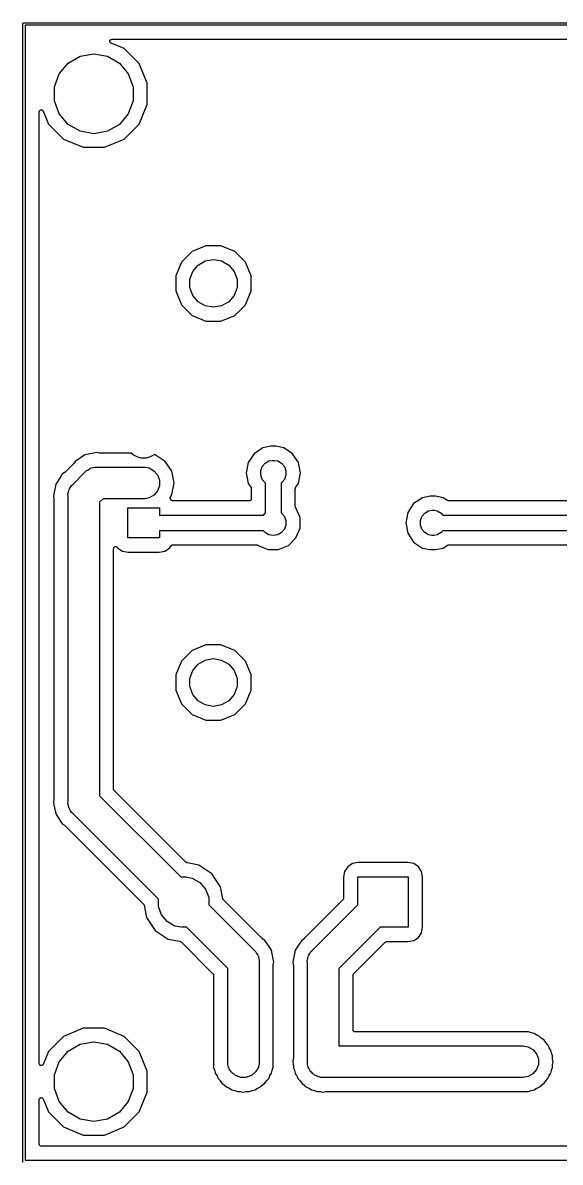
# Model space of a CAD drawing. Extents: x 110 to 212, y -130 to 15.
# Drawn here: x 110.4 to 144.6, y -57 to 15.5 of the extents above; entities that cross this region are included whole.
import ezdxf

# ---------------------------------------------------------------- set-up
doc = ezdxf.new("R2010")
doc.units = 0
doc.header["$MEASUREMENT"] = 0
doc.layers.add('BLACK', color=7, linetype='CONTINUOUS')

msp = doc.modelspace()

# ---------------------------------------------------------------- linework, layer by layer
at = {"layer": 'BLACK', "linetype": 'Continuous'}
for p, q in [((110.416, 15.403), (110.418, 15.409)), ((110.416, 15.396), (110.416, 15.403)), ((110.416, -57.008), (110.416, 15.396)), ((110.418, 15.409), (110.419, 15.415)), ((110.419, 15.415), (110.423, 15.421)), ((110.423, 15.421), (110.425, 15.428)), ((110.425, 15.428), (110.429, 15.433)), ((110.429, 15.433), (110.433, 15.438)), ((110.433, 15.438), (110.438, 15.443)), ((110.438, 15.443), (110.442, 15.448)), ((110.442, 15.448), (110.448, 15.451)), ((110.448, 15.451), (110.453, 15.455)), ((110.453, 15.455), (110.459, 15.458)), ((110.459, 15.458), (110.465, 15.461)), ((110.465, 15.461), (110.472, 15.462)), ((110.472, 15.462), (110.478, 15.464)), ((110.478, 15.464), (110.484, 15.464)), ((110.484, 15.464), (110.484, 15.464)), ((110.484, 15.464), (212.025, 15.464)), ((110.566, 15.314), (110.566, -56.926)), ((211.991, 15.314), (110.566, 15.314)), ((115.956, 14.271), (115.957, 14.29)), ((115.957, 14.268), (115.956, 14.271)), ((115.957, 14.31), (115.958, 14.312)), ((115.957, 14.29), (115.957, 14.31)), ((115.957, 14.265), (115.957, 14.268)), ((115.963, 14.247), (115.957, 14.265)), ((115.958, 14.315), (115.965, 14.333)), ((115.958, 14.312), (115.958, 14.315)), ((115.969, 14.229), (115.963, 14.247)), ((115.965, 14.333), (115.972, 14.351)), ((115.971, 14.227), (115.969, 14.229)), ((115.972, 14.224), (115.971, 14.227)), ((115.972, 14.351), (115.974, 14.353)), ((115.984, 14.209), (115.972, 14.224)), ((115.974, 14.353), (115.975, 14.356)), ((115.975, 14.356), (115.988, 14.37)), ((115.996, 14.194), (115.984, 14.209)), ((115.988, 14.37), (116, 14.385)), ((115.998, 14.192), (115.996, 14.194)), ((116, 14.19), (115.998, 14.192)), ((116, 14.385), (116.003, 14.386)), ((116.017, 14.18), (116, 14.19)), ((116.003, 14.386), (116.004, 14.388)), ((116.004, 14.388), (116.022, 14.397)), ((116.033, 14.17), (116.017, 14.18)), ((116.022, 14.397), (116.038, 14.407)), ((116.862, 13.827), (116.033, 14.17)), ((116.038, 14.407), (116.041, 14.407)), ((116.041, 14.407), (116.044, 14.409)), ((116.044, 14.409), (116.063, 14.411)), ((116.063, 14.411), (116.082, 14.414)), ((116.082, 14.414), (210.964, 14.414)), ((117.818, 12.87), (116.862, 13.827)), ((113.304, 12.889), (114.068, 13.33)), ((114.068, 13.33), (114.936, 13.483)), ((114.936, 13.483), (115.804, 13.33)), ((115.804, 13.33), (116.568, 12.889)), ((112.738, 12.214), (113.304, 12.889)), ((116.568, 12.889), (117.134, 12.214)), ((118.336, 11.621), (117.818, 12.87)), ((112.436, 11.385), (112.738, 12.214)), ((117.134, 12.214), (117.436, 11.385)), ((118.336, 10.268), (118.336, 11.621)), ((112.436, 10.504), (112.436, 11.385)), ((117.436, 11.385), (117.436, 10.504)), ((112.738, 9.675), (112.436, 10.504)), ((117.436, 10.504), (117.134, 9.675)), ((117.818, 9.019), (118.336, 10.268)), ((111.466, 9.799), (111.469, 9.818)), ((111.466, -50.775), (111.466, 9.799)), ((111.469, 9.818), (111.472, 9.837)), ((111.472, 9.837), (111.473, 9.839)), ((111.473, 9.839), (111.474, 9.842)), ((111.474, 9.842), (111.483, 9.859)), ((111.483, 9.859), (111.492, 9.876)), ((111.492, 9.876), (111.494, 9.878)), ((111.494, 9.878), (111.496, 9.88)), ((111.496, 9.88), (111.511, 9.893)), ((111.511, 9.893), (111.525, 9.906)), ((111.525, 9.906), (111.527, 9.907)), ((111.527, 9.907), (111.529, 9.909)), ((111.529, 9.909), (111.548, 9.915)), ((111.548, 9.915), (111.566, 9.923)), ((111.566, 9.923), (111.568, 9.923)), ((111.568, 9.923), (111.571, 9.924)), ((111.571, 9.924), (111.59, 9.924)), ((111.59, 9.924), (111.61, 9.925)), ((111.61, 9.925), (111.612, 9.924)), ((111.612, 9.924), (111.615, 9.924)), ((111.615, 9.924), (111.633, 9.917)), ((111.633, 9.917), (111.652, 9.911)), ((111.652, 9.911), (111.654, 9.91)), ((111.654, 9.91), (111.656, 9.909)), ((111.656, 9.909), (111.671, 9.896)), ((111.671, 9.896), (111.687, 9.884)), ((111.687, 9.884), (111.688, 9.882)), ((111.688, 9.882), (111.69, 9.88)), ((111.69, 9.88), (111.7, 9.864)), ((111.7, 9.864), (111.71, 9.847)), ((111.71, 9.847), (112.054, 9.019)), ((113.304, 9), (112.738, 9.675)), ((117.134, 9.675), (116.568, 9)), ((112.054, 9.019), (113.01, 8.062)), ((114.068, 8.559), (113.304, 9)), ((116.568, 9), (115.804, 8.559)), ((116.862, 8.062), (117.818, 9.019)), ((113.01, 8.062), (114.26, 7.544)), ((114.936, 8.406), (114.068, 8.559)), ((115.804, 8.559), (114.936, 8.406)), ((115.612, 7.544), (116.862, 8.062)), ((114.26, 7.544), (115.612, 7.544)), ((121.197, 0.914), (120.521, 0.239)), ((122.079, 1.279), (121.197, 0.914)), ((123.033, 1.279), (122.079, 1.279)), ((123.915, 0.914), (123.033, 1.279)), ((124.591, 0.239), (123.915, 0.914)), ((120.521, 0.239), (120.156, -0.643)), ((121.237, -0.359), (121.577, 0.046)), ((121.577, 0.046), (122.035, 0.311)), ((122.035, 0.311), (122.556, 0.403)), ((122.556, 0.403), (123.077, 0.311)), ((123.077, 0.311), (123.535, 0.046)), ((123.535, 0.046), (123.875, -0.359)), ((124.835, -0.351), (124.591, 0.239)), ((120.156, -0.643), (120.156, -1.598)), ((121.056, -0.856), (121.237, -0.359)), ((123.875, -0.359), (124.056, -0.856)), ((124.956, -0.643), (124.835, -0.351)), ((124.956, -1.598), (124.956, -0.643)), ((121.056, -1.385), (121.056, -0.856)), ((121.237, -1.882), (121.056, -1.385)), ((124.056, -1.385), (123.875, -1.882)), ((124.056, -0.856), (124.056, -1.385)), ((120.156, -1.598), (120.521, -2.48)), ((121.577, -2.287), (121.237, -1.882)), ((123.875, -1.882), (123.535, -2.287)), ((124.591, -2.48), (124.956, -1.598)), ((120.521, -2.48), (121.197, -3.155)), ((122.035, -2.552), (121.577, -2.287)), ((122.556, -2.644), (122.035, -2.552)), ((123.077, -2.552), (122.556, -2.644)), ((123.535, -2.287), (123.077, -2.552)), ((123.915, -3.155), (124.591, -2.48)), ((121.197, -3.155), (122.079, -3.521)), ((122.079, -3.521), (123.033, -3.521)), ((123.033, -3.521), (123.915, -3.155)), ((125.703, -11.584), (125.14, -11.96)), ((126.199, -11.486), (125.703, -11.584)), ((126.533, -11.486), (126.199, -11.486)), ((127.029, -11.584), (126.533, -11.486)), ((127.592, -11.96), (127.029, -11.584)), ((114.37, -12.031), (113.741, -12.451)), ((114.936, -11.918), (114.37, -12.031)), ((115.111, -11.883), (114.936, -11.918)), ((114.936, -11.918), (114.936, -11.918)), ((115.286, -11.918), (115.111, -11.883)), ((115.298, -11.918), (115.286, -11.918)), ((115.311, -11.921), (115.298, -11.918)), ((117.357, -11.921), (115.311, -11.921)), ((117.442, -12.021), (117.357, -11.921)), ((117.733, -12.189), (117.442, -12.021)), ((117.98, -12.233), (117.733, -12.189)), ((118.242, -12.233), (117.98, -12.233)), ((118.489, -12.189), (118.242, -12.233)), ((118.78, -12.021), (118.489, -12.189)), ((118.784, -12.017), (118.78, -12.021)), ((118.852, -12.031), (118.784, -12.017)), ((119.481, -12.451), (118.852, -12.031)), ((125.14, -11.96), (124.765, -12.522)), ((127.967, -12.522), (127.592, -11.96)), ((113.626, -12.618), (113.099, -13.146)), ((113.633, -12.608), (113.626, -12.618)), ((113.642, -12.599), (113.633, -12.608)), ((113.741, -12.451), (113.642, -12.599)), ((114.373, -13.144), (114.458, -13.043)), ((114.458, -13.043), (114.573, -12.976)), ((114.573, -12.976), (114.682, -12.9)), ((114.682, -12.9), (114.725, -12.889)), ((114.725, -12.889), (114.764, -12.866)), ((114.764, -12.866), (114.894, -12.843)), ((114.894, -12.843), (115.022, -12.809)), ((115.022, -12.809), (115.155, -12.821)), ((115.155, -12.821), (118.198, -12.821)), ((118.198, -12.821), (118.458, -12.866)), ((118.458, -12.866), (118.764, -13.043)), ((118.764, -13.043), (118.99, -13.313)), ((119.901, -13.079), (119.481, -12.451)), ((124.765, -12.522), (124.633, -13.186)), ((125.566, -13.044), (125.662, -12.779)), ((125.566, -13.327), (125.566, -13.044)), ((125.662, -12.779), (125.844, -12.563)), ((125.844, -12.563), (126.088, -12.422)), ((126.088, -12.422), (126.296, -12.386)), ((126.296, -12.386), (126.436, -12.386)), ((126.436, -12.386), (126.644, -12.422)), ((126.644, -12.422), (126.888, -12.563)), ((126.888, -12.563), (127.07, -12.779)), ((127.07, -12.779), (127.166, -13.044)), ((127.166, -13.044), (127.166, -13.327)), ((128.099, -13.186), (127.967, -12.522)), ((112.832, -13.409), (112.511, -13.889)), ((112.931, -13.261), (112.832, -13.409)), ((113.079, -13.162), (112.931, -13.261)), ((113.088, -13.153), (113.079, -13.162)), ((113.099, -13.146), (113.088, -13.153)), ((113.625, -13.893), (114.373, -13.144)), ((118.99, -13.313), (119.111, -13.644)), ((119.111, -13.644), (119.111, -13.997)), ((120.048, -13.821), (119.901, -13.079)), ((124.633, -13.186), (124.765, -13.849)), ((125.662, -13.592), (125.566, -13.327)), ((125.844, -13.808), (125.662, -13.592)), ((127.07, -13.592), (126.888, -13.808)), ((127.166, -13.327), (127.07, -13.592)), ((127.967, -13.849), (128.099, -13.186)), ((112.511, -13.889), (112.364, -14.631)), ((113.289, -14.542), (113.324, -14.414)), ((113.324, -14.414), (113.347, -14.283)), ((113.347, -14.283), (113.369, -14.245)), ((113.369, -14.245), (113.381, -14.201)), ((113.381, -14.201), (113.457, -14.093)), ((113.457, -14.093), (113.523, -13.978)), ((113.523, -13.978), (113.625, -13.893)), ((118.99, -14.328), (118.764, -14.598)), ((119.111, -13.997), (118.99, -14.328)), ((119.901, -14.562), (120.048, -13.821)), ((124.765, -13.849), (124.945, -14.118)), ((124.945, -14.118), (124.951, -14.132)), ((124.951, -14.132), (124.958, -14.145)), ((124.958, -14.145), (124.96, -14.152)), ((124.96, -14.152), (124.962, -14.159)), ((124.962, -14.159), (124.963, -14.174)), ((124.963, -14.174), (124.966, -14.189)), ((124.966, -14.189), (124.966, -14.834)), ((125.866, -13.821), (125.844, -13.808)), ((125.866, -15.725), (125.866, -13.821)), ((126.888, -13.808), (126.866, -13.821)), ((126.866, -13.821), (126.866, -15.725)), ((127.766, -14.189), (127.769, -14.174)), ((127.766, -15.304), (127.766, -14.189)), ((127.769, -14.174), (127.77, -14.159)), ((127.77, -14.159), (127.772, -14.152)), ((127.772, -14.152), (127.774, -14.145)), ((127.774, -14.145), (127.781, -14.132)), ((127.781, -14.132), (127.787, -14.118)), ((127.787, -14.118), (127.967, -13.849)), ((112.364, -14.631), (112.399, -14.805)), ((112.399, -14.805), (112.399, -14.818)), ((112.399, -14.818), (112.401, -14.83)), ((112.401, -14.83), (112.401, -33.941)), ((113.301, -14.674), (113.289, -14.542)), ((113.301, -34.097), (113.301, -14.674)), ((115.525, -14.821), (115.301, -15.045)), ((115.301, -15.045), (115.301, -33.727)), ((118.198, -14.821), (115.525, -14.821)), ((118.458, -14.775), (118.198, -14.821)), ((118.764, -14.598), (118.458, -14.775)), ((119.791, -14.752), (119.793, -14.744)), ((119.792, -14.766), (119.791, -14.752)), ((119.791, -14.78), (119.792, -14.766)), ((119.793, -14.788), (119.791, -14.78)), ((119.793, -14.744), (119.794, -14.736)), ((119.794, -14.796), (119.793, -14.788)), ((119.794, -14.736), (119.799, -14.723)), ((119.799, -14.809), (119.794, -14.796)), ((119.799, -14.723), (119.803, -14.71)), ((119.803, -14.822), (119.799, -14.809)), ((119.803, -14.71), (119.808, -14.703)), ((119.808, -14.829), (119.803, -14.822)), ((119.808, -14.703), (119.812, -14.695)), ((119.812, -14.837), (119.808, -14.829)), ((119.812, -14.695), (119.901, -14.562)), ((119.857, -14.904), (119.812, -14.837)), ((119.869, -14.917), (119.857, -14.904)), ((119.881, -14.931), (119.869, -14.917)), ((119.884, -14.933), (119.881, -14.931)), ((119.887, -14.936), (119.884, -14.933)), ((119.903, -14.944), (119.887, -14.936)), ((119.919, -14.953), (119.903, -14.944)), ((119.923, -14.954), (119.919, -14.953)), ((119.927, -14.955), (119.923, -14.954)), ((119.945, -14.957), (119.927, -14.955)), ((119.962, -14.961), (119.945, -14.957)), ((124.839, -14.961), (119.962, -14.961)), ((124.85, -14.959), (124.839, -14.961)), ((124.861, -14.959), (124.85, -14.959)), ((124.871, -14.955), (124.861, -14.959)), ((124.882, -14.953), (124.871, -14.955)), ((124.892, -14.947), (124.882, -14.953)), ((124.903, -14.944), (124.892, -14.947)), ((124.911, -14.936), (124.903, -14.944)), ((124.921, -14.931), (124.911, -14.936)), ((124.928, -14.922), (124.921, -14.931)), ((124.936, -14.915), (124.928, -14.922)), ((124.942, -14.906), (124.936, -14.915)), ((124.949, -14.897), (124.942, -14.906)), ((124.953, -14.887), (124.949, -14.897)), ((124.958, -14.877), (124.953, -14.887)), ((124.96, -14.866), (124.958, -14.877)), ((124.964, -14.856), (124.96, -14.866)), ((124.966, -14.834), (124.964, -14.844)), ((124.964, -14.844), (124.964, -14.856)), ((135.3, -15.135), (134.925, -15.697)), ((135.863, -14.759), (135.3, -15.135)), ((136.359, -14.661), (135.863, -14.759)), ((136.693, -14.661), (136.359, -14.661)), ((137.189, -14.759), (136.693, -14.661)), ((137.459, -14.939), (137.189, -14.759)), ((137.473, -14.945), (137.459, -14.939)), ((137.486, -14.953), (137.473, -14.945)), ((137.493, -14.954), (137.486, -14.953)), ((137.499, -14.957), (137.493, -14.954)), ((137.514, -14.958), (137.499, -14.957)), ((137.529, -14.961), (137.514, -14.958)), ((154.156, -14.961), (137.529, -14.961)), ((117.111, -17.313), (117.111, -15.408)), ((117.111, -15.408), (119.111, -15.408)), ((119.111, -15.408), (119.111, -15.861)), ((119.111, -15.861), (125.741, -15.861)), ((125.741, -15.861), (125.844, -15.738)), ((125.844, -15.738), (125.866, -15.725)), ((126.866, -15.725), (126.888, -15.738)), ((126.888, -15.738), (127.07, -15.954)), ((127.767, -15.309), (127.766, -15.304)), ((127.766, -15.315), (127.767, -15.309)), ((127.771, -15.331), (127.766, -15.315)), ((127.774, -15.347), (127.771, -15.331)), ((127.776, -15.352), (127.774, -15.347)), ((127.778, -15.357), (127.776, -15.352)), ((127.787, -15.371), (127.778, -15.357)), ((127.796, -15.385), (127.787, -15.371)), ((127.8, -15.389), (127.796, -15.385)), ((127.803, -15.394), (127.8, -15.389)), ((127.807, -15.398), (127.803, -15.394)), ((128.066, -16.022), (127.807, -15.398)), ((134.925, -15.697), (134.793, -16.361)), ((135.822, -15.954), (136.004, -15.738)), ((136.004, -15.738), (136.248, -15.597)), ((136.248, -15.597), (136.456, -15.561)), ((136.456, -15.561), (136.596, -15.561)), ((136.596, -15.561), (136.804, -15.597)), ((136.804, -15.597), (137.048, -15.738)), ((137.048, -15.738), (137.151, -15.861)), ((137.151, -15.861), (154.284, -15.861)), ((127.07, -15.954), (127.166, -16.219)), ((127.166, -16.502), (127.07, -16.767)), ((127.166, -16.219), (127.166, -16.502)), ((128.066, -16.699), (128.066, -16.022)), ((134.793, -16.361), (134.925, -17.024)), ((135.726, -16.219), (135.822, -15.954)), ((135.726, -16.502), (135.726, -16.219)), ((135.822, -16.767), (135.726, -16.502)), ((119.111, -17.313), (117.111, -17.313)), ((125.741, -16.861), (119.111, -16.861)), ((119.111, -16.861), (119.111, -17.313)), ((125.844, -16.983), (125.741, -16.861)), ((126.088, -17.124), (125.844, -16.983)), ((126.366, -17.173), (126.088, -17.124)), ((126.644, -17.124), (126.366, -17.173)), ((126.888, -16.983), (126.644, -17.124)), ((127.07, -16.767), (126.888, -16.983)), ((127.329, -17.802), (127.807, -17.324)), ((127.807, -17.324), (128.066, -16.699)), ((134.925, -17.024), (135.3, -17.586)), ((136.004, -16.983), (135.822, -16.767)), ((136.248, -17.124), (136.004, -16.983)), ((136.456, -17.161), (136.248, -17.124)), ((136.596, -17.161), (136.456, -17.161)), ((136.804, -17.124), (136.596, -17.161)), ((137.048, -16.983), (136.804, -17.124)), ((137.151, -16.861), (137.048, -16.983)), ((154.099, -16.861), (137.151, -16.861)), ((116.201, -17.99), (116.202, -17.983)), ((116.201, -33.301), (116.201, -17.99)), ((116.202, -17.976), (116.206, -17.961)), ((116.202, -17.983), (116.202, -17.976)), ((116.206, -17.961), (116.209, -17.946)), ((116.209, -17.946), (116.212, -17.94)), ((116.212, -17.94), (116.214, -17.934)), ((116.214, -17.934), (116.223, -17.921)), ((116.223, -17.921), (116.231, -17.908)), ((116.231, -17.908), (116.236, -17.904)), ((116.236, -17.904), (116.24, -17.898)), ((116.24, -17.898), (116.253, -17.89)), ((116.253, -17.89), (116.264, -17.88)), ((116.264, -17.88), (116.271, -17.877)), ((116.271, -17.877), (116.277, -17.874)), ((116.277, -17.874), (116.292, -17.87)), ((116.292, -17.87), (116.306, -17.865)), ((116.306, -17.865), (116.313, -17.865)), ((116.313, -17.865), (116.32, -17.863)), ((116.32, -17.863), (116.335, -17.865)), ((116.335, -17.865), (116.35, -17.865)), ((116.35, -17.865), (116.357, -17.867)), ((116.357, -17.867), (116.364, -17.868)), ((116.364, -17.868), (116.377, -17.875)), ((116.377, -17.875), (116.391, -17.88)), ((116.391, -17.88), (116.397, -17.884)), ((116.397, -17.884), (116.403, -17.887)), ((116.403, -17.887), (116.414, -17.898)), ((116.414, -17.898), (116.425, -17.908)), ((116.425, -17.908), (116.429, -17.914)), ((116.429, -17.914), (116.434, -17.919)), ((116.434, -17.919), (116.462, -17.962)), ((116.462, -17.962), (116.76, -18.161)), ((119.462, -18.161), (119.76, -17.962)), ((119.76, -17.962), (119.857, -17.817)), ((119.857, -17.817), (119.869, -17.804)), ((119.869, -17.804), (119.881, -17.79)), ((119.881, -17.79), (119.884, -17.788)), ((119.884, -17.788), (119.887, -17.785)), ((119.887, -17.785), (119.903, -17.777)), ((119.903, -17.777), (119.919, -17.768)), ((119.919, -17.768), (119.923, -17.767)), ((119.923, -17.767), (119.927, -17.766)), ((119.927, -17.766), (119.945, -17.764)), ((119.945, -17.764), (119.962, -17.761)), ((119.962, -17.761), (125.309, -17.761)), ((125.309, -17.761), (125.315, -17.762)), ((125.315, -17.762), (125.32, -17.761)), ((125.32, -17.761), (125.336, -17.765)), ((125.336, -17.765), (125.353, -17.768)), ((125.353, -17.768), (125.358, -17.771)), ((125.358, -17.771), (125.363, -17.772)), ((125.363, -17.772), (125.376, -17.782)), ((125.376, -17.782), (125.391, -17.79)), ((125.391, -17.79), (125.394, -17.795)), ((125.394, -17.795), (125.399, -17.798)), ((125.399, -17.798), (125.403, -17.802)), ((125.403, -17.802), (126.028, -18.061)), ((126.028, -18.061), (126.704, -18.061)), ((126.704, -18.061), (127.329, -17.802)), ((135.3, -17.586), (135.863, -17.962)), ((135.863, -17.962), (136.359, -18.061)), ((136.359, -18.061), (136.693, -18.061)), ((136.693, -18.061), (137.189, -17.962)), ((137.189, -17.962), (137.459, -17.782)), ((137.459, -17.782), (137.473, -17.776)), ((137.473, -17.776), (137.486, -17.768)), ((137.486, -17.768), (137.493, -17.767)), ((137.493, -17.767), (137.499, -17.764)), ((137.499, -17.764), (137.514, -17.763)), ((137.514, -17.763), (137.529, -17.761)), ((137.529, -17.761), (153.673, -17.761)), ((116.76, -18.161), (117.124, -18.233)), ((117.124, -18.233), (119.098, -18.233)), ((119.098, -18.233), (119.462, -18.161)), ((121.197, -24.486), (120.521, -25.161)), ((122.079, -24.121), (121.197, -24.486)), ((123.033, -24.121), (122.079, -24.121)), ((123.915, -24.486), (123.033, -24.121)), ((124.591, -25.161), (123.915, -24.486)), ((120.521, -25.161), (120.156, -26.043)), ((121.237, -25.759), (121.577, -25.354)), ((121.577, -25.354), (122.035, -25.089)), ((122.035, -25.089), (122.556, -24.997)), ((122.556, -24.997), (123.077, -25.089)), ((123.077, -25.089), (123.535, -25.354)), ((123.535, -25.354), (123.875, -25.759)), ((124.956, -26.043), (124.591, -25.161)), ((120.156, -26.043), (120.156, -26.998)), ((121.056, -26.256), (121.237, -25.759)), ((123.875, -25.759), (124.056, -26.256)), ((124.956, -26.998), (124.956, -26.043)), ((121.056, -26.785), (121.056, -26.256)), ((121.237, -27.282), (121.056, -26.785)), ((124.056, -26.785), (123.875, -27.282)), ((124.056, -26.256), (124.056, -26.785)), ((120.156, -26.998), (120.521, -27.88)), ((121.577, -27.688), (121.237, -27.282)), ((123.875, -27.282), (123.535, -27.688)), ((124.591, -27.88), (124.956, -26.998)), ((120.521, -27.88), (121.197, -28.556)), ((122.035, -27.952), (121.577, -27.688)), ((122.556, -28.044), (122.035, -27.952)), ((123.077, -27.952), (122.556, -28.044)), ((123.535, -27.688), (123.077, -27.952)), ((123.915, -28.556), (124.591, -27.88)), ((121.197, -28.556), (122.079, -28.921)), ((122.079, -28.921), (123.033, -28.921)), ((123.033, -28.921), (123.915, -28.556)), ((116.202, -33.307), (116.201, -33.301)), ((116.201, -33.312), (116.202, -33.307)), ((116.206, -33.328), (116.201, -33.312)), ((116.209, -33.345), (116.206, -33.328)), ((116.211, -33.35), (116.209, -33.345)), ((116.213, -33.355), (116.211, -33.35)), ((116.222, -33.369), (116.213, -33.355)), ((112.399, -33.966), (112.364, -34.141)), ((112.401, -33.941), (112.399, -33.954)), ((112.399, -33.954), (112.399, -33.966)), ((115.301, -33.727), (120.472, -38.898)), ((116.231, -33.383), (116.222, -33.369)), ((116.235, -33.387), (116.231, -33.383)), ((116.238, -33.391), (116.235, -33.387)), ((120.801, -37.954), (116.238, -33.391)), ((112.364, -34.141), (112.399, -34.316)), ((112.399, -34.316), (112.399, -34.316)), ((112.399, -34.316), (112.511, -34.882)), ((113.289, -34.229), (113.301, -34.097)), ((113.324, -34.358), (113.289, -34.229)), ((113.347, -34.488), (113.324, -34.358)), ((113.369, -34.527), (113.347, -34.488)), ((113.381, -34.57), (113.369, -34.527)), ((113.457, -34.679), (113.381, -34.57)), ((113.523, -34.794), (113.457, -34.679)), ((113.625, -34.879), (113.523, -34.794)), ((112.511, -34.882), (112.931, -35.511)), ((112.931, -35.511), (113.079, -35.61)), ((119.051, -40.305), (113.625, -34.879)), ((113.079, -35.61), (113.088, -35.619)), ((113.088, -35.619), (113.099, -35.626)), ((113.099, -35.626), (118.109, -40.636)), ((120.805, -37.957), (120.801, -37.954)), ((120.809, -37.961), (120.805, -37.957)), ((120.823, -37.97), (120.809, -37.961)), ((120.837, -37.979), (120.823, -37.97)), ((120.842, -37.981), (120.837, -37.979)), ((120.847, -37.983), (120.842, -37.981)), ((120.864, -37.986), (120.847, -37.983)), ((120.88, -37.991), (120.864, -37.986)), ((120.885, -37.99), (120.88, -37.991)), ((120.891, -37.991), (120.885, -37.99)), ((120.897, -37.991), (120.891, -37.991)), ((121.626, -38.136), (120.897, -37.991)), ((122.453, -38.689), (121.626, -38.136)), ((131.102, -38.242), (130.903, -38.54)), ((131.4, -38.043), (131.102, -38.242)), ((131.764, -37.971), (131.4, -38.043)), ((134.938, -37.971), (131.764, -37.971)), ((135.302, -38.043), (134.938, -37.971)), ((135.6, -38.242), (135.302, -38.043)), ((135.799, -38.54), (135.6, -38.242)), ((120.472, -38.898), (120.511, -38.891)), ((120.511, -38.891), (120.791, -38.891)), ((120.791, -38.891), (121.207, -38.964)), ((121.207, -38.964), (121.695, -39.246)), ((123.006, -39.516), (122.453, -38.689)), ((130.903, -38.54), (130.831, -38.904)), ((130.831, -38.904), (130.831, -40.272)), ((131.751, -40.677), (131.751, -38.891)), ((131.751, -38.891), (134.951, -38.891)), ((134.951, -38.891), (134.951, -42.091)), ((135.871, -38.904), (135.799, -38.54)), ((135.871, -42.078), (135.871, -38.904)), ((121.695, -39.246), (122.058, -39.679)), ((122.058, -39.679), (122.251, -40.209)), ((123.158, -40.281), (123.006, -39.516)), ((119.051, -40.773), (119.051, -40.305)), ((122.251, -40.209), (122.251, -40.677)), ((123.164, -40.295), (123.158, -40.281)), ((123.168, -40.31), (123.164, -40.295)), ((123.172, -40.316), (123.168, -40.31)), ((123.174, -40.322), (123.172, -40.316)), ((123.184, -40.333), (123.174, -40.322)), ((123.193, -40.346), (123.184, -40.333)), ((125.663, -42.816), (123.193, -40.346)), ((130.794, -40.361), (128.339, -42.816)), ((130.797, -40.357), (130.794, -40.361)), ((130.801, -40.353), (130.797, -40.357)), ((130.809, -40.339), (130.801, -40.353)), ((130.819, -40.325), (130.809, -40.339)), ((130.82, -40.32), (130.819, -40.325)), ((130.823, -40.315), (130.82, -40.32)), ((130.826, -40.299), (130.823, -40.315)), ((130.83, -40.283), (130.826, -40.299)), ((130.831, -40.272), (130.83, -40.277)), ((130.83, -40.277), (130.83, -40.283)), ((118.109, -40.636), (118.118, -40.649)), ((118.118, -40.649), (118.128, -40.66)), ((118.128, -40.66), (118.13, -40.666)), ((118.13, -40.666), (118.134, -40.672)), ((118.134, -40.672), (118.138, -40.687)), ((118.138, -40.687), (118.144, -40.701)), ((118.144, -40.701), (118.296, -41.466)), ((119.244, -41.303), (119.051, -40.773)), ((119.607, -41.736), (119.244, -41.303)), ((122.251, -40.677), (125.137, -43.563)), ((128.865, -43.563), (131.751, -40.677)), ((118.296, -41.466), (118.849, -42.293)), ((120.095, -42.018), (119.607, -41.736)), ((120.511, -42.091), (120.095, -42.018)), ((118.849, -42.293), (119.676, -42.846)), ((120.791, -42.091), (120.511, -42.091)), ((120.83, -42.084), (120.791, -42.091)), ((123.461, -44.715), (120.83, -42.084)), ((133.165, -42.091), (130.541, -44.715)), ((134.951, -42.091), (133.165, -42.091)), ((135.302, -42.939), (135.6, -42.74)), ((135.6, -42.74), (135.799, -42.442)), ((135.799, -42.442), (135.871, -42.078)), ((119.676, -42.846), (120.405, -42.991)), ((120.405, -42.991), (120.411, -42.991)), ((120.411, -42.991), (120.417, -42.992)), ((120.417, -42.992), (120.422, -42.991)), ((120.422, -42.991), (120.438, -42.996)), ((120.438, -42.996), (120.455, -42.999)), ((120.455, -42.999), (120.46, -43.001)), ((120.46, -43.001), (120.465, -43.003)), ((120.465, -43.003), (120.479, -43.012)), ((120.479, -43.012), (120.493, -43.021)), ((120.493, -43.021), (120.497, -43.025)), ((120.497, -43.025), (120.501, -43.028)), ((120.501, -43.028), (122.524, -45.051)), ((125.674, -42.823), (125.663, -42.816)), ((125.683, -42.832), (125.674, -42.823)), ((125.831, -42.931), (125.683, -42.832)), ((125.93, -43.079), (125.831, -42.931)), ((126.136, -43.388), (125.93, -43.079)), ((125.93, -43.079), (125.93, -43.079)), ((126.251, -43.56), (126.136, -43.388)), ((126.136, -43.388), (126.136, -43.388)), ((128.057, -43.102), (127.751, -43.56)), ((128.171, -42.931), (128.057, -43.102)), ((128.319, -42.832), (128.171, -42.931)), ((128.328, -42.823), (128.319, -42.832)), ((128.339, -42.816), (128.328, -42.823)), ((131.478, -45.051), (133.481, -43.048)), ((133.481, -43.048), (133.485, -43.045)), ((133.485, -43.045), (133.489, -43.041)), ((133.489, -43.041), (133.503, -43.033)), ((133.503, -43.033), (133.517, -43.023)), ((133.517, -43.023), (133.522, -43.022)), ((133.522, -43.022), (133.527, -43.019)), ((133.527, -43.019), (133.543, -43.016)), ((133.543, -43.016), (133.559, -43.012)), ((133.559, -43.012), (133.565, -43.012)), ((133.565, -43.012), (133.57, -43.011)), ((133.57, -43.011), (134.938, -43.011)), ((134.938, -43.011), (135.302, -42.939)), ((125.137, -43.563), (125.239, -43.648)), ((125.239, -43.648), (125.305, -43.763)), ((125.305, -43.763), (125.381, -43.872)), ((125.381, -43.872), (125.393, -43.915)), ((125.393, -43.915), (125.415, -43.954)), ((125.415, -43.954), (125.438, -44.084)), ((125.438, -44.084), (125.473, -44.212)), ((125.473, -44.212), (125.461, -44.345)), ((126.363, -44.126), (126.251, -43.56)), ((126.398, -44.301), (126.363, -44.126)), ((126.363, -44.126), (126.363, -44.126)), ((127.751, -43.56), (127.604, -44.301)), ((128.529, -44.212), (128.564, -44.084)), ((128.541, -44.345), (128.529, -44.212)), ((128.564, -44.084), (128.587, -43.954)), ((128.587, -43.954), (128.609, -43.915)), ((128.609, -43.915), (128.621, -43.872)), ((128.621, -43.872), (128.697, -43.763)), ((128.697, -43.763), (128.763, -43.648)), ((128.763, -43.648), (128.865, -43.563)), ((123.461, -50.475), (123.461, -44.715)), ((125.461, -44.345), (125.461, -50.827)), ((126.361, -44.501), (126.363, -44.488)), ((126.361, -51.029), (126.361, -44.501)), ((126.363, -44.476), (126.398, -44.301)), ((126.363, -44.488), (126.363, -44.476)), ((127.604, -44.301), (127.639, -44.476)), ((127.639, -44.476), (127.639, -44.488)), ((127.639, -44.488), (127.641, -44.501)), ((127.641, -44.501), (127.641, -50.248)), ((128.541, -50.475), (128.541, -44.345)), ((130.541, -44.715), (130.541, -49.651)), ((122.524, -45.051), (122.527, -45.055)), ((122.527, -45.055), (122.531, -45.059)), ((122.531, -45.059), (122.54, -45.073)), ((122.54, -45.073), (122.549, -45.087)), ((122.549, -45.087), (122.551, -45.092)), ((122.551, -45.092), (122.553, -45.097)), ((122.553, -45.097), (122.556, -45.114)), ((122.556, -45.114), (122.561, -45.13)), ((122.561, -45.13), (122.56, -45.135)), ((122.56, -45.135), (122.561, -45.141)), ((122.561, -45.141), (122.561, -50.248)), ((131.441, -45.13), (131.446, -45.114)), ((131.442, -45.135), (131.441, -45.13)), ((131.441, -45.141), (131.442, -45.135)), ((131.441, -48.624), (131.441, -45.141)), ((131.446, -45.114), (131.449, -45.097)), ((131.449, -45.097), (131.451, -45.092)), ((131.451, -45.092), (131.453, -45.087)), ((131.453, -45.087), (131.462, -45.073)), ((131.462, -45.073), (131.471, -45.059)), ((131.471, -45.059), (131.475, -45.055)), ((131.475, -45.055), (131.478, -45.051)), ((114.26, -48.521), (113.01, -49.039)), ((115.612, -48.521), (114.26, -48.521)), ((116.862, -49.039), (115.612, -48.521)), ((113.01, -49.039), (112.054, -49.995)), ((117.818, -49.995), (116.862, -49.039)), ((131.443, -48.635), (131.441, -48.624)), ((131.443, -48.646), (131.443, -48.635)), ((131.447, -48.656), (131.443, -48.646)), ((131.449, -48.667), (131.447, -48.656)), ((131.454, -48.677), (131.449, -48.667)), ((131.458, -48.688), (131.454, -48.677)), ((131.465, -48.696), (131.458, -48.688)), ((131.471, -48.706), (131.465, -48.696)), ((131.479, -48.713), (131.471, -48.706)), ((131.486, -48.721), (131.479, -48.713)), ((131.496, -48.727), (131.486, -48.721)), ((131.505, -48.734), (131.496, -48.727)), ((131.515, -48.738), (131.505, -48.734)), ((131.525, -48.743), (131.515, -48.738)), ((131.536, -48.745), (131.525, -48.743)), ((131.546, -48.749), (131.536, -48.745)), ((131.557, -48.749), (131.546, -48.749)), ((131.568, -48.751), (131.557, -48.749)), ((142.619, -48.751), (131.568, -48.751)), ((142.784, -48.819), (142.619, -48.751)), ((142.796, -48.822), (142.784, -48.819)), ((142.807, -48.826), (142.796, -48.822)), ((142.982, -48.861), (142.807, -48.826)), ((143.131, -48.96), (142.982, -48.861)), ((143.142, -48.965), (143.131, -48.96)), ((143.153, -48.972), (143.142, -48.965)), ((143.317, -49.04), (143.153, -48.972)), ((143.443, -49.166), (143.317, -49.04)), ((143.454, -49.173), (143.443, -49.166)), ((143.463, -49.182), (143.454, -49.173)), ((143.611, -49.281), (143.463, -49.182)), ((143.71, -49.429), (143.611, -49.281)), ((112.054, -49.995), (111.71, -50.824)), ((112.738, -50.652), (113.304, -49.976)), ((113.304, -49.976), (114.068, -49.536)), ((114.068, -49.536), (114.936, -49.382)), ((114.936, -49.382), (115.804, -49.536)), ((115.804, -49.536), (116.568, -49.976)), ((116.568, -49.976), (117.134, -50.652)), ((118.336, -51.245), (117.818, -49.995)), ((130.541, -49.651), (142.154, -49.651)), ((142.154, -49.651), (142.241, -49.636)), ((142.241, -49.636), (142.588, -49.697)), ((142.588, -49.697), (142.894, -49.873)), ((142.894, -49.873), (143.12, -50.143)), ((143.719, -49.438), (143.71, -49.429)), ((143.726, -49.449), (143.719, -49.438)), ((143.852, -49.575), (143.726, -49.449)), ((143.92, -49.739), (143.852, -49.575)), ((143.927, -49.75), (143.92, -49.739)), ((143.932, -49.761), (143.927, -49.75)), ((144.031, -49.91), (143.932, -49.761)), ((144.066, -50.085), (144.031, -49.91)), ((112.436, -51.48), (112.738, -50.652)), ((117.134, -50.652), (117.436, -51.48)), ((122.561, -50.248), (122.561, -51.029)), ((123.461, -50.827), (123.461, -50.475)), ((127.639, -50.476), (127.604, -50.651)), ((127.604, -50.651), (127.639, -50.826)), ((127.641, -50.451), (127.639, -50.464)), ((127.639, -50.464), (127.639, -50.476)), ((127.641, -50.248), (127.641, -50.451)), ((128.541, -50.827), (128.541, -50.475)), ((143.12, -50.143), (143.241, -50.475)), ((143.241, -50.475), (143.241, -50.827)), ((144.07, -50.096), (144.066, -50.085)), ((144.073, -50.108), (144.07, -50.096)), ((144.141, -50.273), (144.073, -50.108)), ((144.141, -50.451), (144.141, -50.273)), ((144.143, -50.464), (144.141, -50.451)), ((144.143, -50.476), (144.143, -50.464)), ((144.178, -50.651), (144.143, -50.476)), ((144.143, -50.826), (144.178, -50.651)), ((111.469, -50.794), (111.466, -50.775)), ((111.472, -50.813), (111.469, -50.794)), ((111.473, -50.816), (111.472, -50.813)), ((111.474, -50.819), (111.473, -50.816)), ((111.483, -50.835), (111.474, -50.819)), ((111.492, -50.853), (111.483, -50.835)), ((111.494, -50.854), (111.492, -50.853)), ((111.496, -50.857), (111.494, -50.854)), ((111.511, -50.869), (111.496, -50.857)), ((111.525, -50.882), (111.511, -50.869)), ((111.527, -50.883), (111.525, -50.882)), ((111.529, -50.885), (111.527, -50.883)), ((111.548, -50.892), (111.529, -50.885)), ((111.566, -50.899), (111.548, -50.892)), ((111.568, -50.899), (111.566, -50.899)), ((111.571, -50.9), (111.568, -50.899)), ((111.59, -50.9), (111.571, -50.9)), ((111.61, -50.901), (111.59, -50.9)), ((111.612, -50.9), (111.61, -50.901)), ((111.615, -50.9), (111.612, -50.9)), ((111.633, -50.894), (111.615, -50.9)), ((111.652, -50.888), (111.633, -50.894)), ((111.654, -50.886), (111.652, -50.888)), ((111.656, -50.885), (111.654, -50.886)), ((111.671, -50.873), (111.656, -50.885)), ((111.687, -50.861), (111.671, -50.873)), ((111.688, -50.859), (111.687, -50.861)), ((111.69, -50.857), (111.688, -50.859)), ((111.7, -50.84), (111.69, -50.857)), ((111.71, -50.824), (111.7, -50.84)), ((112.436, -52.362), (112.436, -51.48)), ((117.436, -51.48), (117.436, -52.362)), ((118.336, -52.597), (118.336, -51.245)), ((122.561, -51.029), (122.629, -51.194)), ((122.629, -51.194), (122.632, -51.206)), ((122.632, -51.206), (122.636, -51.217)), ((122.636, -51.217), (122.671, -51.392)), ((122.671, -51.392), (122.77, -51.541)), ((123.491, -50.911), (123.461, -50.827)), ((123.507, -50.998), (123.491, -50.911)), ((123.551, -51.075), (123.507, -50.998)), ((123.582, -51.159), (123.551, -51.075)), ((123.639, -51.227), (123.582, -51.159)), ((123.683, -51.304), (123.639, -51.227)), ((123.751, -51.361), (123.683, -51.304)), ((123.808, -51.429), (123.751, -51.361)), ((123.885, -51.473), (123.808, -51.429)), ((123.953, -51.53), (123.885, -51.473)), ((125.037, -51.473), (124.969, -51.53)), ((125.114, -51.429), (125.037, -51.473)), ((125.171, -51.361), (125.114, -51.429)), ((125.239, -51.304), (125.171, -51.361)), ((125.283, -51.227), (125.239, -51.304)), ((125.34, -51.159), (125.283, -51.227)), ((125.371, -51.075), (125.34, -51.159)), ((125.415, -50.998), (125.371, -51.075)), ((125.431, -50.911), (125.415, -50.998)), ((125.461, -50.827), (125.431, -50.911)), ((126.152, -51.541), (126.251, -51.392)), ((126.251, -51.392), (126.286, -51.217)), ((126.286, -51.217), (126.29, -51.206)), ((126.29, -51.206), (126.293, -51.194)), ((126.293, -51.194), (126.361, -51.029)), ((127.639, -50.826), (127.639, -50.838)), ((127.639, -50.838), (127.641, -50.851)), ((127.641, -50.851), (127.641, -51.029)), ((127.641, -51.029), (127.709, -51.194)), ((127.709, -51.194), (127.712, -51.206)), ((127.712, -51.206), (127.716, -51.217)), ((127.716, -51.217), (127.751, -51.392)), ((127.751, -51.392), (127.85, -51.541)), ((128.571, -50.911), (128.541, -50.827)), ((128.587, -50.998), (128.571, -50.911)), ((128.631, -51.075), (128.587, -50.998)), ((128.662, -51.159), (128.631, -51.075)), ((128.719, -51.227), (128.662, -51.159)), ((128.763, -51.304), (128.719, -51.227)), ((128.831, -51.361), (128.763, -51.304)), ((128.888, -51.429), (128.831, -51.361)), ((128.965, -51.473), (128.888, -51.429)), ((129.033, -51.53), (128.965, -51.473)), ((142.894, -51.429), (142.588, -51.605)), ((143.12, -51.159), (142.894, -51.429)), ((143.241, -50.827), (143.12, -51.159)), ((143.932, -51.541), (144.031, -51.392)), ((144.031, -51.392), (144.066, -51.217)), ((144.066, -51.217), (144.07, -51.206)), ((144.07, -51.206), (144.073, -51.194)), ((144.073, -51.194), (144.141, -51.029)), ((144.141, -50.851), (144.143, -50.838)), ((144.141, -51.029), (144.141, -50.851)), ((144.143, -50.838), (144.143, -50.826)), ((122.77, -51.541), (122.775, -51.552)), ((122.775, -51.552), (122.782, -51.563)), ((122.782, -51.563), (122.85, -51.727)), ((122.85, -51.727), (122.976, -51.853)), ((122.976, -51.853), (122.983, -51.864)), ((122.983, -51.864), (122.992, -51.873)), ((122.992, -51.873), (123.091, -52.021)), ((123.091, -52.021), (123.239, -52.12)), ((123.239, -52.12), (123.248, -52.129)), ((123.248, -52.129), (123.259, -52.136)), ((123.259, -52.136), (123.385, -52.262)), ((124.037, -51.561), (123.953, -51.53)), ((124.114, -51.605), (124.037, -51.561)), ((124.201, -51.621), (124.114, -51.605)), ((124.285, -51.651), (124.201, -51.621)), ((124.374, -51.651), (124.285, -51.651)), ((124.461, -51.666), (124.374, -51.651)), ((124.548, -51.651), (124.461, -51.666)), ((124.637, -51.651), (124.548, -51.651)), ((124.721, -51.621), (124.637, -51.651)), ((124.808, -51.605), (124.721, -51.621)), ((124.885, -51.561), (124.808, -51.605)), ((124.969, -51.53), (124.885, -51.561)), ((125.537, -52.262), (125.663, -52.136)), ((125.663, -52.136), (125.674, -52.129)), ((125.674, -52.129), (125.683, -52.12)), ((125.683, -52.12), (125.831, -52.021)), ((125.831, -52.021), (125.93, -51.873)), ((125.93, -51.873), (125.939, -51.864)), ((125.939, -51.864), (125.946, -51.853)), ((125.946, -51.853), (126.072, -51.727)), ((126.072, -51.727), (126.14, -51.563)), ((126.14, -51.563), (126.147, -51.552)), ((126.147, -51.552), (126.152, -51.541)), ((127.85, -51.541), (127.855, -51.552)), ((127.855, -51.552), (127.862, -51.563)), ((127.862, -51.563), (127.93, -51.727)), ((127.93, -51.727), (128.056, -51.853)), ((128.056, -51.853), (128.063, -51.864)), ((128.063, -51.864), (128.072, -51.873)), ((128.072, -51.873), (128.171, -52.021)), ((128.171, -52.021), (128.319, -52.12)), ((128.319, -52.12), (128.328, -52.129)), ((128.328, -52.129), (128.339, -52.136)), ((128.339, -52.136), (128.465, -52.262)), ((129.117, -51.561), (129.033, -51.53)), ((129.194, -51.605), (129.117, -51.561)), ((129.281, -51.621), (129.194, -51.605)), ((129.365, -51.651), (129.281, -51.621)), ((129.454, -51.651), (129.365, -51.651)), ((129.541, -51.666), (129.454, -51.651)), ((129.628, -51.651), (129.541, -51.666)), ((142.154, -51.651), (129.628, -51.651)), ((142.241, -51.666), (142.154, -51.651)), ((142.588, -51.605), (142.241, -51.666)), ((143.317, -52.262), (143.443, -52.136)), ((143.443, -52.136), (143.454, -52.129)), ((143.454, -52.129), (143.463, -52.12)), ((143.463, -52.12), (143.611, -52.021)), ((143.611, -52.021), (143.71, -51.873)), ((143.71, -51.873), (143.719, -51.864)), ((143.719, -51.864), (143.726, -51.853)), ((143.726, -51.853), (143.852, -51.727)), ((143.852, -51.727), (143.92, -51.563)), ((143.92, -51.563), (143.927, -51.552)), ((143.927, -51.552), (143.932, -51.541)), ((112.738, -53.19), (112.436, -52.362)), ((117.436, -52.362), (117.134, -53.19)), ((117.818, -53.847), (118.336, -52.597)), ((123.385, -52.262), (123.549, -52.33)), ((123.549, -52.33), (123.56, -52.337)), ((123.56, -52.337), (123.571, -52.342)), ((123.571, -52.342), (123.72, -52.441)), ((123.72, -52.441), (123.895, -52.476)), ((123.895, -52.476), (123.906, -52.48)), ((123.906, -52.48), (123.918, -52.483)), ((123.918, -52.483), (124.083, -52.551)), ((124.083, -52.551), (124.261, -52.551)), ((124.261, -52.551), (124.274, -52.553)), ((124.274, -52.553), (124.286, -52.553)), ((124.286, -52.553), (124.461, -52.588)), ((124.461, -52.588), (124.636, -52.553)), ((124.636, -52.553), (124.648, -52.553)), ((124.648, -52.553), (124.661, -52.551)), ((124.661, -52.551), (124.839, -52.551)), ((124.839, -52.551), (125.004, -52.483)), ((125.004, -52.483), (125.016, -52.48)), ((125.016, -52.48), (125.027, -52.476)), ((125.027, -52.476), (125.202, -52.441)), ((125.202, -52.441), (125.351, -52.342)), ((125.351, -52.342), (125.362, -52.337)), ((125.362, -52.337), (125.373, -52.33)), ((125.373, -52.33), (125.537, -52.262)), ((128.465, -52.262), (128.629, -52.33)), ((128.629, -52.33), (128.64, -52.337)), ((128.64, -52.337), (128.651, -52.342)), ((128.651, -52.342), (128.8, -52.441)), ((128.8, -52.441), (128.975, -52.476)), ((128.975, -52.476), (128.986, -52.48)), ((128.986, -52.48), (128.998, -52.483)), ((128.998, -52.483), (129.163, -52.551)), ((129.163, -52.551), (129.341, -52.551)), ((129.341, -52.551), (129.354, -52.553)), ((129.354, -52.553), (129.366, -52.553)), ((129.366, -52.553), (129.541, -52.588)), ((129.541, -52.588), (129.716, -52.553)), ((129.716, -52.553), (129.728, -52.553)), ((129.728, -52.553), (129.741, -52.551)), ((129.741, -52.551), (142.619, -52.551)), ((142.619, -52.551), (142.784, -52.483)), ((142.784, -52.483), (142.796, -52.48)), ((142.796, -52.48), (142.807, -52.476)), ((142.807, -52.476), (142.982, -52.441)), ((142.982, -52.441), (143.131, -52.342)), ((143.131, -52.342), (143.142, -52.337)), ((143.142, -52.337), (143.153, -52.33)), ((143.153, -52.33), (143.317, -52.262)), ((111.466, -53.067), (111.469, -53.048)), ((111.466, -55.899), (111.466, -53.067)), ((111.469, -53.048), (111.472, -53.029)), ((111.472, -53.029), (111.473, -53.026)), ((111.473, -53.026), (111.474, -53.023)), ((111.474, -53.023), (111.483, -53.007)), ((111.483, -53.007), (111.492, -52.989)), ((111.492, -52.989), (111.494, -52.988)), ((111.494, -52.988), (111.496, -52.985)), ((111.496, -52.985), (111.511, -52.973)), ((111.511, -52.973), (111.525, -52.96)), ((111.525, -52.96), (111.527, -52.959)), ((111.527, -52.959), (111.529, -52.957)), ((111.529, -52.957), (111.548, -52.95)), ((111.548, -52.95), (111.566, -52.943)), ((111.566, -52.943), (111.568, -52.943)), ((111.568, -52.943), (111.571, -52.942)), ((111.571, -52.942), (111.59, -52.942)), ((111.59, -52.942), (111.61, -52.941)), ((111.61, -52.941), (111.612, -52.942)), ((111.612, -52.942), (111.615, -52.942)), ((111.615, -52.942), (111.633, -52.948)), ((111.633, -52.948), (111.652, -52.954)), ((111.652, -52.954), (111.654, -52.956)), ((111.654, -52.956), (111.656, -52.957)), ((111.656, -52.957), (111.671, -52.969)), ((111.671, -52.969), (111.687, -52.981)), ((111.687, -52.981), (111.688, -52.983)), ((111.688, -52.983), (111.69, -52.985)), ((111.69, -52.985), (111.7, -53.002)), ((111.7, -53.002), (111.71, -53.018)), ((111.71, -53.018), (112.054, -53.847)), ((113.304, -53.866), (112.738, -53.19)), ((117.134, -53.19), (116.568, -53.866)), ((112.054, -53.847), (113.01, -54.803)), ((114.068, -54.306), (113.304, -53.866)), ((114.936, -54.46), (114.068, -54.306)), ((115.804, -54.306), (114.936, -54.46)), ((116.568, -53.866), (115.804, -54.306)), ((116.862, -54.803), (117.818, -53.847)), ((113.01, -54.803), (114.26, -55.321)), ((115.612, -55.321), (116.862, -54.803)), ((114.26, -55.321), (115.612, -55.321)), ((111.468, -55.91), (111.466, -55.899)), ((111.468, -55.921), (111.468, -55.91)), ((111.472, -55.931), (111.468, -55.921)), ((111.474, -55.942), (111.472, -55.931)), ((111.479, -55.952), (111.474, -55.942)), ((111.483, -55.962), (111.479, -55.952)), ((111.49, -55.971), (111.483, -55.962)), ((111.496, -55.981), (111.49, -55.971)), ((111.504, -55.988), (111.496, -55.981)), ((111.511, -55.996), (111.504, -55.988)), ((111.521, -56.002), (111.511, -55.996)), ((111.529, -56.009), (111.521, -56.002)), ((111.54, -56.013), (111.529, -56.009)), ((111.55, -56.018), (111.54, -56.013)), ((111.561, -56.02), (111.55, -56.018)), ((111.571, -56.024), (111.561, -56.02)), ((111.582, -56.024), (111.571, -56.024)), ((111.593, -56.026), (111.582, -56.024)), ((210.964, -56.026), (111.593, -56.026)), ((110.416, -57.014), (110.416, -57.008)), ((110.416, -57.008), (110.416, -57.008)), ((110.418, -57.02), (110.416, -57.014)), ((110.419, -57.027), (110.418, -57.02)), ((110.423, -57.033), (110.419, -57.027)), ((110.425, -57.039), (110.423, -57.033)), ((110.429, -57.044), (110.425, -57.039)), ((110.433, -57.05), (110.429, -57.044)), ((110.438, -57.054), (110.433, -57.05)), ((110.566, -56.926), (211.991, -56.926))]:
    msp.add_line(p, q, dxfattribs=at)

doc.saveas('drawing.dxf')
